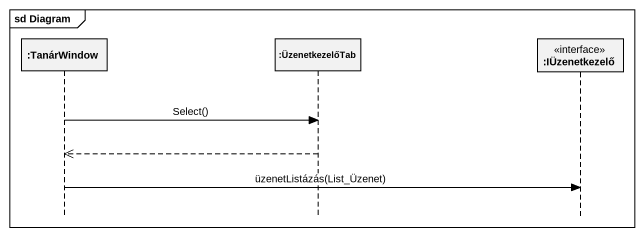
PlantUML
@startuml
mainframe sd Diagram
hide footbox
participant ":TanárWindow" as TanárWindow
participant ":ÜzenetkezelőTab" as ÜzenetkezelőTab
participant ":IÜzenetkezelő" as IÜzenetkezelő <<interface>>

TanárWindow -> ÜzenetkezelőTab : Select()
ÜzenetkezelőTab -->> TanárWindow
TanárWindow -> IÜzenetkezelő : üzenetListázás(List_Üzenet)
@enduml
